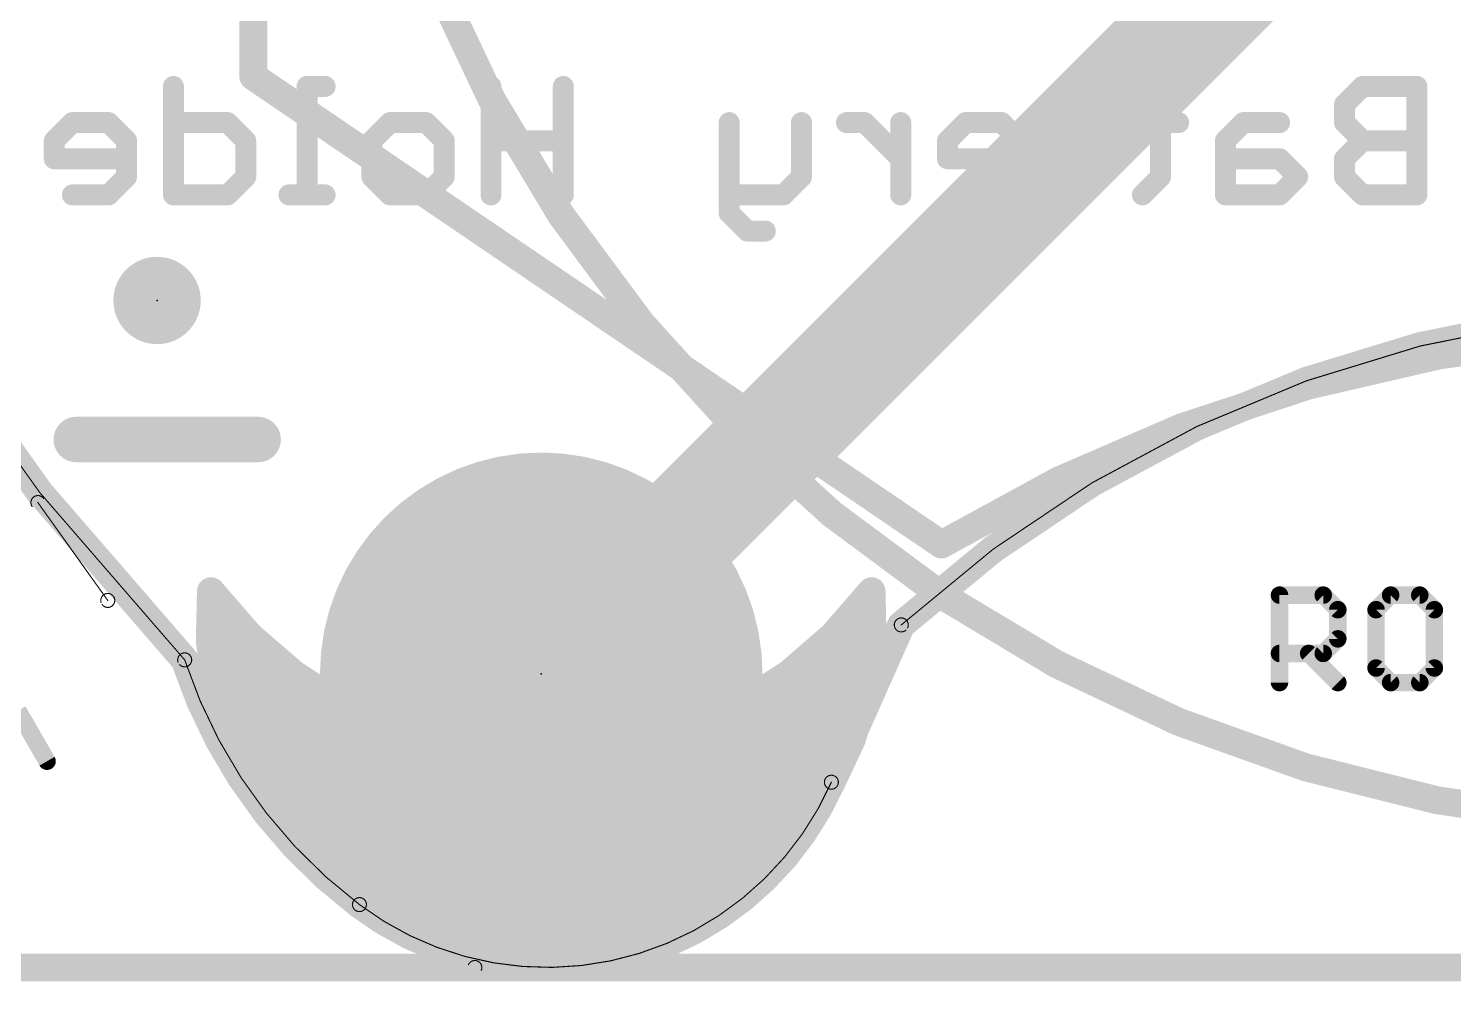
# Model space of a CAD drawing. Extents: x -29 to 78, y -21 to 39.
# Drawn here: x 3.82 to 14.17, y 0.18 to 7.1 of the extents above; entities that cross this region are included whole.
import ezdxf

# ---------------------------------------------------------------- set-up
doc = ezdxf.new("R2010")
doc.units = 0
for name, color, linetype in [('1', 12, 'CONTINUOUS'), ('16', 132, 'CONTINUOUS'), ('17', 110, 'CONTINUOUS'), ('20', 31, 'CONTINUOUS'), ('21', 41, 'CONTINUOUS'), ('22', 40, 'CONTINUOUS'), ('23', 53, 'CONTINUOUS'), ('49', 6, 'CONTINUOUS'), ('51', 53, 'CONTINUOUS')]:
    doc.layers.add(name, color=color, linetype=linetype)

# ---------------------------------------------------------------- blocks, each defined once
blk = doc.blocks.new('ROUNDP')
at = {"const_width": 0.5}
blk.add_lwpolyline([(0, -0.25, 1), (0, 0.25, 1), (0, -0.25)], format="xyb", dxfattribs=at)
blk = doc.blocks.new('PIE')
at = {"const_width": 0.5}
blk.add_lwpolyline([(0, -0.25, 1), (0, 0.25, 1), (0, -0.25)], format="xyb", dxfattribs=at)

msp = doc.modelspace()

# ---------------------------------------------------------------- linework, layer by layer
at = {"layer": '1'}
for points, const_width in [([(16.002, 10.8712), (7.5438, 2.413)], 0.8128), ([(5.1438, 3.013), (5.1358, 2.6501)], 0.2032), ([(5.4241, 2.6901), (5.1438, 3.013)], 0.2032), ([(9.9438, 3.013), (9.6635, 2.6901)], 0.2032), ([(9.9518, 2.6501), (9.9438, 3.013)], 0.2032), ([(5.1401, 2.8448), (5.2898, 2.8448)], 0.2032), ([(9.7978, 2.8448), (9.9475, 2.8448)], 0.2032), ([(5.1358, 2.6501), (5.1834, 2.2903)], 0.2032), ([(5.137, 2.6416), (5.4801, 2.6416)], 0.2032), ([(5.7475, 2.4103), (5.4241, 2.6901)], 0.2032), ([(9.6635, 2.6901), (9.3401, 2.4103)], 0.2032), ([(9.6075, 2.6416), (9.9506, 2.6416)], 0.2032), ([(9.9042, 2.2903), (9.9518, 2.6501)], 0.2032), ([(5.1638, 2.4384), (5.7149, 2.4384)], 0.2032), ([(6.1073, 2.1793), (5.7475, 2.4103)], 0.2032), ([(9.3401, 2.4103), (8.9803, 2.1793)], 0.2032), ([(9.3727, 2.4384), (9.9238, 2.4384)], 0.2032), ([(5.1834, 2.2903), (5.2855, 1.942)], 0.2032), ([(9.8021, 1.942), (9.9042, 2.2903)], 0.2032), ([(5.1996, 2.2352), (6.0202, 2.2352)], 0.2032), ([(6.4964, 2.0018), (6.1073, 2.1793)], 0.2032), ([(8.9803, 2.1793), (8.5912, 2.0018)], 0.2032), ([(9.0674, 2.2352), (9.888, 2.2352)], 0.2032), ([(5.2591, 2.032), (6.4302, 2.032)], 0.2032), ([(6.9067, 1.8814), (6.4964, 2.0018)], 0.2032), ([(8.5912, 2.0018), (8.1809, 1.8814)], 0.2032), ([(8.6574, 2.032), (9.8285, 2.032)], 0.2032), ([(5.2855, 1.942), (5.4395, 1.6134)], 0.2032), ([(7.33, 1.8206), (6.9067, 1.8814)], 0.2032), ([(8.1809, 1.8814), (7.7576, 1.8206)], 0.2032), ([(9.6481, 1.6134), (9.8021, 1.942)], 0.2032), ([(5.3385, 1.8288), (7.2731, 1.8288)], 0.2032), ([(7.7576, 1.8206), (7.33, 1.8206)], 0.2032), ([(7.8145, 1.8288), (9.7491, 1.8288)], 0.2032), ([(5.4338, 1.6256), (9.6538, 1.6256)], 0.2032), ([(5.4395, 1.6134), (5.6421, 1.3122)], 0.2032), ([(9.4455, 1.3122), (9.6481, 1.6134)], 0.2032), ([(5.568, 1.4224), (9.5196, 1.4224)], 0.2032), ([(5.6421, 1.3122), (5.8882, 1.0455)], 0.2032), ([(9.1994, 1.0455), (9.4455, 1.3122)], 0.2032), ([(5.7279, 1.2192), (9.3597, 1.2192)], 0.2032), ([(5.8882, 1.0455), (6.1723, 0.8196)], 0.2032), ([(8.9153, 0.8196), (9.1994, 1.0455)], 0.2032), ([(5.9253, 1.016), (9.1623, 1.016)], 0.2032), ([(6.1723, 0.8196), (6.4876, 0.6397)], 0.2032), ([(6.1842, 0.8128), (8.9034, 0.8128)], 0.2032), ([(8.6, 0.6397), (8.9153, 0.8196)], 0.2032), ([(6.4876, 0.6397), (6.8266, 0.5102)], 0.2032), ([(8.261, 0.5102), (8.6, 0.6397)], 0.2032), ([(6.5665, 0.6096), (8.5211, 0.6096)], 0.2032), ([(6.8266, 0.5102), (7.1815, 0.434)], 0.2032), ([(7.1815, 0.434), (7.5438, 0.413)], 0.2032), ([(7.5438, 0.413), (7.9061, 0.434)], 0.2032), ([(7.9061, 0.434), (8.261, 0.5102)], 0.2032)]:
    msp.add_lwpolyline(points, dxfattribs=dict(at, const_width=const_width))
for points, const_width in [([(5.1946, 3.0119, 1), (5.093, 3.0141)], 0.1016), ([(5.1822, 3.0463, 1), (5.1054, 2.9797)], 0.1016), ([(9.9946, 3.0141, 1), (9.893, 3.0119)], 0.1016), ([(9.9822, 2.9797, 1), (9.9054, 3.0463)], 0.1016), ([(5.1401, 2.8956, 1), (5.1401, 2.794)], 0.1016), ([(5.2898, 2.794, 1), (5.2898, 2.8956)], 0.1016), ([(9.7978, 2.8956, 1), (9.7978, 2.794)], 0.1016), ([(9.9475, 2.794, 1), (9.9475, 2.8956)], 0.1016), ([(5.085, 2.6513, 1), (5.1866, 2.649)], 0.1016), ([(5.1862, 2.6568, 1), (5.0855, 2.6435)], 0.1016), ([(5.137, 2.6924, 1), (5.137, 2.5908)], 0.1016), ([(5.4573, 2.7285, 1), (5.3909, 2.6516)], 0.1016), ([(5.3857, 2.6568, 1), (5.4625, 2.7234)], 0.1016), ([(5.4801, 2.5908, 1), (5.4801, 2.6924)], 0.1016), ([(7.4001, 2.5567, 1), (7.6875, 2.2693)], 0.4064), ([(9.6075, 2.6924, 1), (9.6075, 2.5908)], 0.1016), ([(9.6251, 2.7234, 1), (9.7019, 2.6568)], 0.1016), ([(9.6967, 2.6516, 1), (9.6303, 2.7285)], 0.1016), ([(9.901, 2.649, 1), (10.0026, 2.6513)], 0.1016), ([(10.0021, 2.6435, 1), (9.9014, 2.6568)], 0.1016), ([(9.9506, 2.5908, 1), (9.9506, 2.6924)], 0.1016), ([(5.1638, 2.4892, 1), (5.1638, 2.3876)], 0.1016), ([(5.7749, 2.453, 1), (5.72, 2.3675)], 0.1016), ([(5.7142, 2.3718, 1), (5.7807, 2.4487)], 0.1016), ([(5.7149, 2.3876, 1), (5.7149, 2.4892)], 0.1016), ([(9.3069, 2.4487, 1), (9.3734, 2.3718)], 0.1016), ([(9.3676, 2.3675, 1), (9.3127, 2.453)], 0.1016), ([(9.3727, 2.4892, 1), (9.3727, 2.3876)], 0.1016), ([(9.9238, 2.3876, 1), (9.9238, 2.4892)], 0.1016), ([(5.2322, 2.3046, 1), (5.1347, 2.276)], 0.1016), ([(9.9529, 2.276, 1), (9.8554, 2.3046)], 0.1016), ([(5.1331, 2.2837, 1), (5.2338, 2.297)], 0.1016), ([(5.1996, 2.286, 1), (5.1996, 2.1844)], 0.1016), ([(6.0202, 2.1844, 1), (6.0202, 2.286)], 0.1016), ([(6.1284, 2.2255, 1), (6.0863, 2.133)], 0.1016), ([(9.0013, 2.133, 1), (8.9592, 2.2255)], 0.1016), ([(9.0674, 2.286, 1), (9.0674, 2.1844)], 0.1016), ([(9.8538, 2.297, 1), (9.9545, 2.2837)], 0.1016), ([(9.888, 2.1844, 1), (9.888, 2.286)], 0.1016), ([(6.0799, 2.1365, 1), (6.1348, 2.222)], 0.1016), ([(8.9528, 2.222, 1), (9.0077, 2.1365)], 0.1016), ([(5.2591, 2.0828, 1), (5.2591, 1.9812)], 0.1016), ([(6.4302, 1.9812, 1), (6.4302, 2.0828)], 0.1016), ([(6.5107, 2.0505, 1), (6.4821, 1.953)], 0.1016), ([(6.4753, 1.9556, 1), (6.5175, 2.048)], 0.1016), ([(8.5701, 2.048, 1), (8.6123, 1.9556)], 0.1016), ([(8.6055, 1.953, 1), (8.5769, 2.0505)], 0.1016), ([(8.6574, 2.0828, 1), (8.6574, 1.9812)], 0.1016), ([(9.8285, 1.9812, 1), (9.8285, 2.0828)], 0.1016), ([(5.3315, 1.9636, 1), (5.2395, 1.9205)], 0.1016), ([(5.2367, 1.9277, 1), (5.3342, 1.9563)], 0.1016), ([(6.9139, 1.9317, 1), (6.8995, 1.8311)], 0.1016), ([(6.8924, 1.8327, 1), (6.921, 1.9302)], 0.1016), ([(8.1666, 1.9302, 1), (8.1952, 1.8327)], 0.1016), ([(8.1881, 1.8311, 1), (8.1737, 1.9317)], 0.1016), ([(9.7534, 1.9563, 1), (9.8509, 1.9277)], 0.1016), ([(9.8481, 1.9205, 1), (9.7561, 1.9636)], 0.1016), ([(5.3385, 1.8796, 1), (5.3385, 1.778)], 0.1016), ([(7.2731, 1.778, 1), (7.2731, 1.8796)], 0.1016), ([(7.33, 1.8714, 1), (7.33, 1.7698)], 0.1016), ([(7.3228, 1.7703, 1), (7.3372, 1.8709)], 0.1016), ([(7.7504, 1.8709, 1), (7.7648, 1.7703)], 0.1016), ([(7.7576, 1.7698, 1), (7.7576, 1.8714)], 0.1016), ([(7.8145, 1.8796, 1), (7.8145, 1.778)], 0.1016), ([(9.7491, 1.778, 1), (9.7491, 1.8796)], 0.1016), ([(5.4338, 1.6764, 1), (5.4338, 1.5748)], 0.1016), ([(5.4817, 1.6417, 1), (5.3974, 1.5851)], 0.1016), ([(5.3935, 1.5918, 1), (5.4855, 1.635)], 0.1016), ([(9.6021, 1.635, 1), (9.6941, 1.5918)], 0.1016), ([(9.6902, 1.5851, 1), (9.6059, 1.6417)], 0.1016), ([(9.6538, 1.5748, 1), (9.6538, 1.6764)], 0.1016), ([(5.568, 1.4732, 1), (5.568, 1.3716)], 0.1016), ([(9.5196, 1.3716, 1), (9.5196, 1.4732)], 0.1016), ([(5.6794, 1.3467, 1), (5.6047, 1.2777)], 0.1016), ([(5.5999, 1.2839, 1), (5.6842, 1.3406)], 0.1016), ([(9.4034, 1.3406, 1), (9.4877, 1.2839)], 0.1016), ([(9.4829, 1.2777, 1), (9.4082, 1.3467)], 0.1016), ([(5.7279, 1.27, 1), (5.7279, 1.1684)], 0.1016), ([(9.3597, 1.1684, 1), (9.3597, 1.27)], 0.1016), ([(5.9199, 1.0853, 1), (5.8566, 1.0058)], 0.1016), ([(9.231, 1.0058, 1), (9.1677, 1.0853)], 0.1016), ([(5.8509, 1.0111, 1), (5.9256, 1.08)], 0.1016), ([(5.9253, 1.0668, 1), (5.9253, 0.9652)], 0.1016), ([(9.162, 1.08, 1), (9.2367, 1.0111)], 0.1016), ([(9.1623, 0.9652, 1), (9.1623, 1.0668)], 0.1016), ([(6.1975, 0.8637, 1), (6.1471, 0.7755)], 0.1016), ([(6.1842, 0.8636, 1), (6.1842, 0.762)], 0.1016), ([(6.1407, 0.7798, 1), (6.2039, 0.8593)], 0.1016), ([(8.8837, 0.8593, 1), (8.9469, 0.7798)], 0.1016), ([(8.9405, 0.7755, 1), (8.8901, 0.8637)], 0.1016), ([(8.9034, 0.762, 1), (8.9034, 0.8636)], 0.1016), ([(6.5057, 0.6872, 1), (6.4694, 0.5923)], 0.1016), ([(6.4624, 0.5956, 1), (6.5127, 0.6839)], 0.1016), ([(8.5749, 0.6839, 1), (8.6252, 0.5956)], 0.1016), ([(8.6182, 0.5923, 1), (8.5819, 0.6872)], 0.1016), ([(6.5665, 0.6604, 1), (6.5665, 0.5588)], 0.1016), ([(8.5211, 0.5588, 1), (8.5211, 0.6604)], 0.1016), ([(6.8373, 0.5599, 1), (6.8159, 0.4605)], 0.1016), ([(6.8085, 0.4628, 1), (6.8447, 0.5577)], 0.1016), ([(7.1844, 0.4847, 1), (7.1785, 0.3833)], 0.1016), ([(7.1708, 0.3844, 1), (7.1921, 0.4837)], 0.1016), ([(7.8955, 0.4837, 1), (7.9168, 0.3844)], 0.1016), ([(7.9091, 0.3833, 1), (7.9032, 0.4847)], 0.1016), ([(8.2429, 0.5577, 1), (8.2791, 0.4628)], 0.1016), ([(8.2717, 0.4605, 1), (8.2503, 0.5599)], 0.1016), ([(7.5409, 0.4637, 1), (7.5467, 0.3623)], 0.1016), ([(7.5409, 0.3623, 1), (7.5467, 0.4637)], 0.1016)]:
    msp.add_lwpolyline(points, format="xyb", dxfattribs=dict(at, const_width=const_width))
at = {"layer": '16', "const_width": 0.2032}
for points in [[(5.1358, 2.6501), (5.1438, 3.013)], [(5.1438, 3.013), (5.4241, 2.6901)], [(9.6635, 2.6901), (9.9438, 3.013)], [(9.9438, 3.013), (9.9518, 2.6501)], [(5.1401, 2.8448), (5.2898, 2.8448)], [(9.7978, 2.8448), (9.9475, 2.8448)], [(5.1834, 2.2903), (5.1358, 2.6501)], [(5.137, 2.6416), (5.4801, 2.6416)], [(5.4241, 2.6901), (5.7475, 2.4103)], [(9.3401, 2.4103), (9.6635, 2.6901)], [(9.6075, 2.6416), (9.9506, 2.6416)], [(9.9518, 2.6501), (9.9042, 2.2903)], [(5.1638, 2.4384), (5.7149, 2.4384)], [(5.7475, 2.4103), (6.1073, 2.1793)], [(8.9803, 2.1793), (9.3401, 2.4103)], [(9.3727, 2.4384), (9.9238, 2.4384)], [(5.2855, 1.942), (5.1834, 2.2903)], [(9.9042, 2.2903), (9.8021, 1.942)], [(5.1996, 2.2352), (6.0202, 2.2352)], [(6.1073, 2.1793), (6.4964, 2.0018)], [(8.5912, 2.0018), (8.9803, 2.1793)], [(9.0674, 2.2352), (9.888, 2.2352)], [(5.2591, 2.032), (6.4302, 2.032)], [(6.4964, 2.0018), (6.9067, 1.8814)], [(8.1809, 1.8814), (8.5912, 2.0018)], [(8.6574, 2.032), (9.8285, 2.032)], [(5.4395, 1.6134), (5.2855, 1.942)], [(6.9067, 1.8814), (7.33, 1.8206)], [(7.7576, 1.8206), (8.1809, 1.8814)], [(9.8021, 1.942), (9.6481, 1.6134)], [(5.3385, 1.8288), (7.2731, 1.8288)], [(7.33, 1.8206), (7.7576, 1.8206)], [(7.8145, 1.8288), (9.7491, 1.8288)], [(5.4338, 1.6256), (9.6538, 1.6256)], [(5.6421, 1.3122), (5.4395, 1.6134)], [(9.6481, 1.6134), (9.4455, 1.3122)], [(5.568, 1.4224), (9.5196, 1.4224)], [(5.8882, 1.0455), (5.6421, 1.3122)], [(9.4455, 1.3122), (9.1994, 1.0455)], [(5.7279, 1.2192), (9.3597, 1.2192)], [(6.1723, 0.8196), (5.8882, 1.0455)], [(9.1994, 1.0455), (8.9153, 0.8196)], [(5.9253, 1.016), (9.1623, 1.016)], [(6.4876, 0.6397), (6.1723, 0.8196)], [(6.1842, 0.8128), (8.9034, 0.8128)], [(8.9153, 0.8196), (8.6, 0.6397)], [(6.8266, 0.5102), (6.4876, 0.6397)], [(8.6, 0.6397), (8.261, 0.5102)], [(6.5665, 0.6096), (8.5212, 0.6096)], [(7.1815, 0.434), (6.8266, 0.5102)], [(7.5438, 0.413), (7.1815, 0.434)], [(7.9061, 0.434), (7.5438, 0.413)], [(8.261, 0.5102), (7.9061, 0.434)]]:
    msp.add_lwpolyline(points, dxfattribs=at)
at = {"layer": '16', "const_width": 0.1016}
for points in [[(5.1946, 3.0119, 1), (5.093, 3.0141)], [(5.1822, 3.0463, 1), (5.1054, 2.9797)], [(9.9946, 3.0141, 1), (9.893, 3.0119)], [(9.9822, 2.9797, 1), (9.9054, 3.0463)], [(5.1401, 2.8956, 1), (5.1401, 2.794)], [(5.2898, 2.794, 1), (5.2898, 2.8956)], [(9.7978, 2.8956, 1), (9.7978, 2.794)], [(9.9475, 2.794, 1), (9.9475, 2.8956)], [(5.085, 2.6513, 1), (5.1866, 2.649)], [(5.1862, 2.6568, 1), (5.0855, 2.6435)], [(5.137, 2.6924, 1), (5.137, 2.5908)], [(5.4573, 2.7285, 1), (5.3909, 2.6516)], [(5.3857, 2.6568, 1), (5.4625, 2.7234)], [(5.4801, 2.5908, 1), (5.4801, 2.6924)], [(9.6075, 2.6924, 1), (9.6075, 2.5908)], [(9.6251, 2.7234, 1), (9.7019, 2.6568)], [(9.6967, 2.6516, 1), (9.6303, 2.7285)], [(9.901, 2.649, 1), (10.0026, 2.6513)], [(10.0021, 2.6435, 1), (9.9014, 2.6568)], [(9.9506, 2.5908, 1), (9.9506, 2.6924)], [(5.1638, 2.4892, 1), (5.1638, 2.3876)], [(5.7749, 2.453, 1), (5.72, 2.3675)], [(5.7142, 2.3718, 1), (5.7807, 2.4487)], [(5.7149, 2.3876, 1), (5.7149, 2.4892)], [(9.3069, 2.4487, 1), (9.3734, 2.3718)], [(9.3676, 2.3675, 1), (9.3127, 2.453)], [(9.3727, 2.4892, 1), (9.3727, 2.3876)], [(9.9238, 2.3876, 1), (9.9238, 2.4892)], [(5.2322, 2.3046, 1), (5.1347, 2.276)], [(9.9529, 2.276, 1), (9.8554, 2.3046)], [(5.1331, 2.2837, 1), (5.2338, 2.297)], [(5.1996, 2.286, 1), (5.1996, 2.1844)], [(6.0202, 2.1844, 1), (6.0202, 2.286)], [(6.1284, 2.2255, 1), (6.0863, 2.133)], [(9.0013, 2.133, 1), (8.9592, 2.2255)], [(9.0674, 2.286, 1), (9.0674, 2.1844)], [(9.8538, 2.297, 1), (9.9545, 2.2837)], [(9.888, 2.1844, 1), (9.888, 2.286)], [(6.0799, 2.1365, 1), (6.1348, 2.222)], [(8.9528, 2.222, 1), (9.0077, 2.1365)], [(5.2591, 2.0828, 1), (5.2591, 1.9812)], [(6.4302, 1.9812, 1), (6.4302, 2.0828)], [(6.5107, 2.0505, 1), (6.4821, 1.953)], [(6.4753, 1.9556, 1), (6.5175, 2.048)], [(8.5701, 2.048, 1), (8.6123, 1.9556)], [(8.6055, 1.953, 1), (8.5769, 2.0505)], [(8.6574, 2.0828, 1), (8.6574, 1.9812)], [(9.8285, 1.9812, 1), (9.8285, 2.0828)], [(5.3315, 1.9636, 1), (5.2395, 1.9205)], [(5.2367, 1.9277, 1), (5.3342, 1.9563)], [(6.9139, 1.9317, 1), (6.8995, 1.8311)], [(6.8924, 1.8327, 1), (6.921, 1.9302)], [(8.1666, 1.9302, 1), (8.1952, 1.8327)], [(8.1881, 1.8311, 1), (8.1737, 1.9317)], [(9.7534, 1.9563, 1), (9.8509, 1.9277)], [(9.8481, 1.9205, 1), (9.7561, 1.9636)], [(5.3385, 1.8796, 1), (5.3385, 1.778)], [(7.2731, 1.778, 1), (7.2731, 1.8796)], [(7.33, 1.8714, 1), (7.33, 1.7698)], [(7.3228, 1.7703, 1), (7.3372, 1.8709)], [(7.7504, 1.8709, 1), (7.7648, 1.7703)], [(7.7576, 1.7698, 1), (7.7576, 1.8714)], [(7.8145, 1.8796, 1), (7.8145, 1.778)], [(9.7491, 1.778, 1), (9.7491, 1.8796)], [(5.4338, 1.6764, 1), (5.4338, 1.5748)], [(5.4817, 1.6417, 1), (5.3974, 1.5851)], [(5.3935, 1.5918, 1), (5.4855, 1.635)], [(9.6021, 1.635, 1), (9.6941, 1.5918)], [(9.6902, 1.5851, 1), (9.6059, 1.6417)], [(9.6538, 1.5748, 1), (9.6538, 1.6764)], [(5.568, 1.4732, 1), (5.568, 1.3716)], [(9.5196, 1.3716, 1), (9.5196, 1.4732)], [(5.6794, 1.3467, 1), (5.6047, 1.2777)], [(5.5999, 1.2839, 1), (5.6842, 1.3406)], [(9.4034, 1.3406, 1), (9.4877, 1.2839)], [(9.4829, 1.2777, 1), (9.4082, 1.3467)], [(5.7279, 1.27, 1), (5.7279, 1.1684)], [(9.3597, 1.1684, 1), (9.3597, 1.27)], [(5.9199, 1.0853, 1), (5.8566, 1.0058)], [(9.231, 1.0058, 1), (9.1677, 1.0853)], [(5.8509, 1.0111, 1), (5.9256, 1.08)], [(5.9253, 1.0668, 1), (5.9253, 0.9652)], [(9.162, 1.08, 1), (9.2367, 1.0111)], [(9.1623, 0.9652, 1), (9.1623, 1.0668)], [(6.1975, 0.8637, 1), (6.1471, 0.7755)], [(6.1842, 0.8636, 1), (6.1842, 0.762)], [(6.1407, 0.7798, 1), (6.2039, 0.8593)], [(8.8837, 0.8593, 1), (8.9469, 0.7798)], [(8.9405, 0.7755, 1), (8.8901, 0.8637)], [(8.9034, 0.762, 1), (8.9034, 0.8636)], [(6.5057, 0.6872, 1), (6.4694, 0.5923)], [(6.4624, 0.5956, 1), (6.5127, 0.6839)], [(8.5749, 0.6839, 1), (8.6252, 0.5956)], [(8.6182, 0.5923, 1), (8.5819, 0.6872)], [(6.5665, 0.6604, 1), (6.5665, 0.5588)], [(8.5212, 0.5588, 1), (8.5212, 0.6604)], [(6.8373, 0.5599, 1), (6.8159, 0.4605)], [(6.8085, 0.4628, 1), (6.8447, 0.5577)], [(7.1844, 0.4847, 1), (7.1785, 0.3833)], [(7.1708, 0.3844, 1), (7.1921, 0.4837)], [(7.8955, 0.4837, 1), (7.9168, 0.3844)], [(7.9091, 0.3833, 1), (7.9032, 0.4847)], [(8.2429, 0.5577, 1), (8.2791, 0.4628)], [(8.2717, 0.4605, 1), (8.2503, 0.5599)], [(7.5409, 0.4637, 1), (7.5467, 0.3623)], [(7.5409, 0.3623, 1), (7.5467, 0.4637)]]:
    msp.add_lwpolyline(points, format="xyb", dxfattribs=at)
at = {"layer": '20'}
for points, const_width in [([(2.921, 23.3426, 0.3447), (4.953, 2.5146)], 0.2032), ([(2.921, 23.3426, 0.3447), (4.953, 2.5146)], 0.008), ([(22.606, 2.1844, 0.4142), (10.16, 2.7686)], 0.2032), ([(22.606, 2.1844, 0.4142), (10.16, 2.7686)], 0.008), ([(3.9275, 3.6871, 1), (3.8449, 3.6281)], 0.008), ([(3.9275, 3.6871, 1), (3.8449, 3.6281)], 0.008), ([(3.8433, 3.6269, 1), (3.8465, 3.6293)], 0.004), ([(3.8433, 3.6269, 1), (3.8465, 3.6293)], 0.004), ([(3.8878, 3.6588, 1), (3.8846, 3.6564)], 0.004), ([(3.9259, 3.6859, 1), (3.9291, 3.6883)], 0.004), ([(3.9259, 3.6859, 1), (3.9291, 3.6883)], 0.004), ([(12.9081, 3.0168, 1), (12.9081, 2.9533)], 0.0635), ([(12.9399, 2.985, 1), (12.8764, 2.985)], 0.0635), ([(13.2483, 3.0075, 1), (13.2034, 2.9626)], 0.0635), ([(13.2259, 2.9533, 1), (13.2259, 3.0168)], 0.0635), ([(13.7157, 3.0168, 1), (13.7157, 2.9533)], 0.0635), ([(13.7381, 2.9626, 1), (13.6932, 3.0075)], 0.0635), ([(13.95, 3.0075, 1), (13.9051, 2.9626)], 0.0635), ([(13.9275, 2.9533, 1), (13.9275, 3.0168)], 0.0635), ([(4.4429, 2.9608, 1), (4.3455, 2.932)], 0.008), ([(4.4429, 2.9608, 1), (4.3455, 2.932)], 0.008), ([(4.3436, 2.9314, 1), (4.3474, 2.9326)], 0.004), ([(4.3436, 2.9314, 1), (4.3474, 2.9326)], 0.004), ([(4.3529, 2.9169, 1), (4.4355, 2.9759)], 0.008), ([(4.3529, 2.9169, 1), (4.4355, 2.9759)], 0.008), ([(4.3545, 2.9181, 1), (4.3513, 2.9157)], 0.004), ([(4.3545, 2.9181, 1), (4.3513, 2.9157)], 0.004), ([(4.3926, 2.9452, 1), (4.3958, 2.9476)], 0.004), ([(4.4371, 2.9771, 1), (4.4339, 2.9747)], 0.004), ([(4.4371, 2.9771, 1), (4.4339, 2.9747)], 0.004), ([(4.441, 2.9602, 1), (4.4448, 2.9614)], 0.004), ([(4.441, 2.9602, 1), (4.4448, 2.9614)], 0.004), ([(13.3636, 2.8791, 1), (13.3001, 2.8791)], 0.0635), ([(13.3094, 2.8567, 1), (13.3543, 2.9016)], 0.0635), ([(13.6415, 2.8791, 1), (13.578, 2.8791)], 0.0635), ([(13.5873, 2.9016, 1), (13.6322, 2.8567)], 0.0635), ([(14.0652, 2.8791, 1), (14.0017, 2.8791)], 0.0635), ([(14.011, 2.8567, 1), (14.0559, 2.9016)], 0.0635), ([(10.1258, 2.8062, 1), (10.1942, 2.731)], 0.1016), ([(10.2064, 2.748, 1), (10.1136, 2.7892)], 0.1016), ([(10.1267, 2.807, 1), (10.1933, 2.7302)], 0.008), ([(10.1267, 2.807, 1), (10.1933, 2.7302)], 0.008), ([(10.2064, 2.748, 1), (10.1136, 2.7892)], 0.008), ([(10.2064, 2.748, 1), (10.1136, 2.7892)], 0.008), ([(10.128, 2.8055, 1), (10.1254, 2.8085)], 0.004), ([(10.128, 2.8055, 1), (10.1254, 2.8085)], 0.004), ([(10.1118, 2.79, 1), (10.1154, 2.7884)], 0.004), ([(10.1118, 2.79, 1), (10.1154, 2.7884)], 0.004), ([(10.1587, 2.7701, 1), (10.1613, 2.7671)], 0.004), ([(10.1946, 2.7287, 1), (10.192, 2.7317)], 0.004), ([(10.1946, 2.7287, 1), (10.192, 2.7317)], 0.004), ([(10.2046, 2.7488, 1), (10.2082, 2.7472)], 0.004), ([(10.2046, 2.7488, 1), (10.2082, 2.7472)], 0.004), ([(13.3001, 2.6673, 1), (13.3636, 2.6673)], 0.0635), ([(13.3543, 2.6448, 1), (13.3094, 2.6897)], 0.0635), ([(4.953, 2.5146, 0.153), (6.223, 0.7366)], 0.2032), ([(5.0013, 2.5304, 1), (4.9047, 2.4988)], 0.1016), ([(4.9162, 2.4796, 1), (4.9898, 2.5496)], 0.1016), ([(12.9081, 2.5931, 1), (12.9081, 2.5296)], 0.0635), ([(13.1424, 2.5838, 1), (13.0975, 2.5389)], 0.0635), ([(13.2034, 2.5838, 1), (13.2483, 2.5389)], 0.0635), ([(13.2259, 2.5296, 1), (13.2259, 2.5931)], 0.0635), ([(5.0013, 2.5304, 1), (4.9047, 2.4988)], 0.008), ([(5.0013, 2.5304, 1), (4.9047, 2.4988)], 0.008), ([(4.9028, 2.4982, 1), (4.9066, 2.4994)], 0.004), ([(4.9028, 2.4982, 1), (4.9066, 2.4994)], 0.004), ([(4.9162, 2.4796, 1), (4.9898, 2.5496)], 0.008), ([(4.9162, 2.4796, 1), (4.9898, 2.5496)], 0.008), ([(4.953, 2.5146, 0.153), (6.223, 0.7366)], 0.008), ([(4.9549, 2.5152, 1), (4.9511, 2.514)], 0.004), ([(4.9516, 2.5132, 1), (4.9544, 2.516)], 0.004), ([(4.9912, 2.551, 1), (4.9884, 2.5482)], 0.004), ([(4.9912, 2.551, 1), (4.9884, 2.5482)], 0.004), ([(4.9994, 2.5298, 1), (5.0032, 2.531)], 0.004), ([(4.9994, 2.5298, 1), (5.0032, 2.531)], 0.004), ([(13.578, 2.4554, 1), (13.6415, 2.4554)], 0.0635), ([(13.6322, 2.4779, 1), (13.5873, 2.433)], 0.0635), ([(14.0017, 2.4554, 1), (14.0652, 2.4554)], 0.0635), ([(14.0559, 2.433, 1), (14.011, 2.4779)], 0.0635), ([(4.9176, 2.481, 1), (4.9148, 2.4782)], 0.004), ([(4.9176, 2.481, 1), (4.9148, 2.4782)], 0.004), ([(13.3094, 2.327, 1), (13.3543, 2.372)], 0.0635), ([(13.7157, 2.3813, 1), (13.7157, 2.3177)], 0.0635), ([(13.6932, 2.327, 1), (13.7381, 2.372)], 0.0635), ([(13.9051, 2.372, 1), (13.95, 2.327)], 0.0635), ([(13.9275, 2.3177, 1), (13.9275, 2.3813)], 0.0635), ([(12.8764, 2.3495, 1), (12.9399, 2.3495)], 0.0635), ([(3.9257, 1.7625, 1), (3.9807, 1.7943)], 0.0635), ([(6.223, 0.7366, 0.4834), (9.652, 1.6256)], 0.2032), ([(9.6056, 1.6462, 1), (9.6984, 1.605)], 0.1016), ([(9.6985, 1.605, 1), (9.6055, 1.6462)], 0.1016), ([(9.6985, 1.605, 1), (9.6055, 1.6462)], 0.008), ([(9.6985, 1.605, 1), (9.6055, 1.6462)], 0.008), ([(6.223, 0.7366, 0.4834), (9.652, 1.6256)], 0.008), ([(9.6056, 1.6462, 1), (9.6984, 1.605)], 0.008), ([(9.6056, 1.6462, 1), (9.6984, 1.605)], 0.008), ([(9.6037, 1.647, 1), (9.6073, 1.6454)], 0.004), ([(9.6037, 1.647, 1), (9.6073, 1.6454)], 0.004), ([(9.6074, 1.6454, 1), (9.6038, 1.647)], 0.004), ([(9.6074, 1.6454, 1), (9.6038, 1.647)], 0.004), ([(9.6538, 1.6248, 1), (9.6502, 1.6264)], 0.004), ([(9.6967, 1.6058, 1), (9.7003, 1.6042)], 0.004), ([(9.6967, 1.6058, 1), (9.7003, 1.6042)], 0.004), ([(9.7002, 1.6042, 1), (9.6966, 1.6058)], 0.004), ([(9.7002, 1.6042, 1), (9.6966, 1.6058)], 0.004), ([(6.2536, 0.7771, 1), (6.1924, 0.6961)], 0.1016), ([(6.1924, 0.6961, 1), (6.2536, 0.7771)], 0.1016), ([(6.2536, 0.7771, 1), (6.1924, 0.6961)], 0.008), ([(6.2536, 0.7771, 1), (6.1924, 0.6961)], 0.008), ([(6.1924, 0.6961, 1), (6.2536, 0.7771)], 0.008), ([(6.1924, 0.6961, 1), (6.2536, 0.7771)], 0.008), ([(6.2242, 0.7382, 1), (6.2218, 0.735)], 0.004), ([(6.2218, 0.735, 1), (6.2242, 0.7382)], 0.004), ([(6.2548, 0.7787, 1), (6.2524, 0.7755)], 0.004), ([(6.2548, 0.7787, 1), (6.2524, 0.7755)], 0.004), ([(6.2524, 0.7755, 1), (6.2548, 0.7787)], 0.004), ([(6.2524, 0.7755, 1), (6.2548, 0.7787)], 0.004), ([(6.1936, 0.6977, 1), (6.1912, 0.6945)], 0.004), ([(6.1936, 0.6977, 1), (6.1912, 0.6945)], 0.004), ([(6.1912, 0.6945, 1), (6.1936, 0.6977)], 0.004), ([(6.1912, 0.6945, 1), (6.1936, 0.6977)], 0.004), ([(7.1077, 0.2589, 1), (7.0147, 0.2999)], 0.008), ([(7.1077, 0.2589, 1), (7.0147, 0.2999)], 0.008), ([(7.0129, 0.3007, 1), (7.0165, 0.2991)], 0.004), ([(7.0129, 0.3007, 1), (7.0165, 0.2991)], 0.004), ([(7.1059, 0.2597, 1), (7.1095, 0.2581)], 0.004), ([(7.1059, 0.2597, 1), (7.1095, 0.2581)], 0.004)]:
    msp.add_lwpolyline(points, format="xyb", dxfattribs=dict(at, const_width=const_width))
for points, const_width in [([(3.8862, 3.6576), (4.3942, 2.9464)], 0.008), ([(12.9081, 2.3495), (12.9081, 2.985)], 0.127), ([(12.9081, 2.985), (13.2259, 2.985)], 0.127), ([(13.2259, 2.985), (13.3318, 2.8791)], 0.127), ([(13.7157, 2.985), (13.6098, 2.8791)], 0.127), ([(13.9275, 2.985), (13.7157, 2.985)], 0.127), ([(14.0335, 2.8791), (13.9275, 2.985)], 0.127), ([(13.3318, 2.8791), (13.3318, 2.6673)], 0.127), ([(13.6098, 2.8791), (13.6098, 2.4554)], 0.127), ([(14.0335, 2.4554), (14.0335, 2.8791)], 0.127), ([(9.652, 1.6256), (10.16, 2.7686)], 0.2032), ([(13.3318, 2.6673), (13.2259, 2.5613)], 0.127), ([(13.2259, 2.5613), (12.9081, 2.5613)], 0.127), ([(13.12, 2.5613), (13.3318, 2.3495)], 0.127), ([(13.6098, 2.4554), (13.7157, 2.3495)], 0.127), ([(13.9275, 2.3495), (14.0335, 2.4554)], 0.127), ([(13.7157, 2.3495), (13.9275, 2.3495)], 0.127), ([(3.9532, 1.7784), (3.7413, 2.1453)], 0.127)]:
    msp.add_lwpolyline(points, dxfattribs=dict(at, const_width=const_width))
at = {"layer": '21'}
for points, const_width in [([(5.452, 6.753), (5.452, 8.103)], 0.2032), ([(10.452, 3.353), (5.452, 6.753)], 0.2032), ([(4.2497, 4.1156), (5.4869, 4.1156)], 0.3302)]:
    msp.add_lwpolyline(points, dxfattribs=dict(at, const_width=const_width))
for points, const_width in [([(5.4806, 6.795, 1), (5.4234, 6.711)], 0.1016), ([(5.4012, 6.753, 1), (5.5028, 6.753)], 0.1016), ([(21.552, 3.353, 0.2793), (10.452, 3.353)], 0.2032), ([(4.2497, 4.1981, 1), (4.2497, 4.033)], 0.1651), ([(5.4869, 4.033, 1), (5.4869, 4.1981)], 0.1651), ([(10.4257, 3.3964, 1), (10.4783, 3.3096)], 0.1016), ([(10.4234, 3.311, 1), (10.4806, 3.395)], 0.1016)]:
    msp.add_lwpolyline(points, format="xyb", dxfattribs=dict(at, const_width=const_width))
at = {"layer": '22'}
for points, const_width in [([(4.8711, 6.6809), (4.8711, 5.8928)], 0.1524), ([(5.9733, 6.6809), (5.842, 6.6809)], 0.1524), ([(5.842, 6.6809), (5.842, 5.8928)], 0.1524), ([(7.1787, 6.6809), (7.1787, 5.8928)], 0.1524), ([(7.704, 5.8928), (7.704, 6.6809)], 0.1524), ([(13.5117, 6.6809), (13.3804, 6.5495)], 0.1524), ([(13.9057, 6.6809), (13.5117, 6.6809)], 0.1524), ([(13.9057, 5.8928), (13.9057, 6.6809)], 0.1524), ([(11.4668, 6.5495), (11.4668, 6.0241)], 0.1524), ([(12.0437, 6.5495), (12.0437, 6.0241)], 0.1524), ([(13.3804, 6.5495), (13.3804, 6.4182)], 0.1524), ([(4.137, 6.4182), (4.0057, 6.2868)], 0.1524), ([(4.3997, 6.4182), (4.137, 6.4182)], 0.1524), ([(4.5311, 6.2868), (4.3997, 6.4182)], 0.1524), ([(5.2651, 6.4182), (4.8711, 6.4182)], 0.1524), ([(5.3964, 6.2868), (5.2651, 6.4182)], 0.1524), ([(6.3133, 6.2868), (6.4447, 6.4182)], 0.1524), ([(6.4447, 6.4182), (6.7073, 6.4182)], 0.1524), ([(6.7073, 6.4182), (6.8387, 6.2868)], 0.1524), ([(8.9094, 6.4182), (8.9094, 5.7615)], 0.1524), ([(9.4347, 6.4182), (9.4347, 6.0241)], 0.1524), ([(9.8932, 6.4182), (9.7618, 6.4182)], 0.1524), ([(10.1559, 6.1555), (9.8932, 6.4182)], 0.1524), ([(10.1559, 5.8928), (10.1559, 6.4182)], 0.1524), ([(10.6272, 6.4182), (10.4958, 6.2868)], 0.1524), ([(10.8899, 6.4182), (10.6272, 6.4182)], 0.1524), ([(11.0212, 6.2868), (10.8899, 6.4182)], 0.1524), ([(11.5981, 6.4182), (11.3354, 6.4182)], 0.1524), ([(12.175, 6.4182), (11.9123, 6.4182)], 0.1524), ([(12.6464, 6.4182), (12.515, 6.2868)], 0.1524), ([(12.909, 6.4182), (12.6464, 6.4182)], 0.1524), ([(13.3804, 6.4182), (13.5117, 6.2868)], 0.1524), ([(4.0057, 6.2868), (4.0057, 6.1555)], 0.1524), ([(4.5311, 6.0241), (4.5311, 6.2868)], 0.1524), ([(5.3964, 6.0241), (5.3964, 6.2868)], 0.1524), ([(6.3133, 6.0241), (6.3133, 6.2868)], 0.1524), ([(6.8387, 6.2868), (6.8387, 6.0241)], 0.1524), ([(7.704, 6.2868), (7.1787, 6.2868)], 0.1524), ([(10.4958, 6.2868), (10.4958, 6.1555)], 0.1524), ([(11.0212, 6.0241), (11.0212, 6.2868)], 0.1524), ([(12.515, 6.2868), (12.515, 5.8928)], 0.1524), ([(13.5117, 6.2868), (13.3804, 6.1555)], 0.1524), ([(13.9057, 6.2868), (13.5117, 6.2868)], 0.1524), ([(4.0057, 6.1555), (4.5311, 6.1555)], 0.1524), ([(10.4958, 6.1555), (11.0212, 6.1555)], 0.1524), ([(12.909, 6.1555), (12.515, 6.1555)], 0.1524), ([(13.0404, 6.0241), (12.909, 6.1555)], 0.1524), ([(13.3804, 6.1555), (13.3804, 6.0241)], 0.1524), ([(4.3997, 5.8928), (4.5311, 6.0241)], 0.1524), ([(5.2651, 5.8928), (5.3964, 6.0241)], 0.1524), ([(6.4447, 5.8928), (6.3133, 6.0241)], 0.1524), ([(6.8387, 6.0241), (6.7073, 5.8928)], 0.1524), ([(9.4347, 6.0241), (9.3034, 5.8928)], 0.1524), ([(10.8899, 5.8928), (11.0212, 6.0241)], 0.1524), ([(11.4668, 6.0241), (11.3354, 5.8928)], 0.1524), ([(12.0437, 6.0241), (11.9123, 5.8928)], 0.1524), ([(12.909, 5.8928), (13.0404, 6.0241)], 0.1524), ([(13.3804, 6.0241), (13.5117, 5.8928)], 0.1524), ([(4.137, 5.8928), (4.3997, 5.8928)], 0.1524), ([(4.8711, 5.8928), (5.2651, 5.8928)], 0.1524), ([(5.9733, 5.8928), (5.7106, 5.8928)], 0.1524), ([(6.7073, 5.8928), (6.4447, 5.8928)], 0.1524), ([(9.3034, 5.8928), (8.9094, 5.8928)], 0.1524), ([(10.6272, 5.8928), (10.8899, 5.8928)], 0.1524), ([(12.515, 5.8928), (12.909, 5.8928)], 0.1524), ([(13.5117, 5.8928), (13.9057, 5.8928)], 0.1524), ([(8.9094, 5.7615), (9.0407, 5.6301)], 0.1524), ([(9.0407, 5.6301), (9.1721, 5.6301)], 0.1524), ([(5.4023, 4.1156), (4.1651, 4.1156)], 0.3302)]:
    msp.add_lwpolyline(points, dxfattribs=dict(at, const_width=const_width))
for points, const_width in [([(4.9092, 6.6809, 1), (4.833, 6.6809)], 0.0762), ([(5.842, 6.719, 1), (5.842, 6.6428)], 0.0762), ([(5.8801, 6.6809, 1), (5.8039, 6.6809)], 0.0762), ([(5.9733, 6.6428, 1), (5.9733, 6.719)], 0.0762), ([(7.2168, 6.6809, 1), (7.1406, 6.6809)], 0.0762), ([(7.7421, 6.6809, 1), (7.6659, 6.6809)], 0.0762), ([(13.5117, 6.719, 1), (13.5117, 6.6428)], 0.0762), ([(13.5386, 6.6539, 1), (13.4848, 6.7078)], 0.0762), ([(13.9438, 6.6809, 1), (13.8676, 6.6809)], 0.0762), ([(13.9057, 6.6428, 1), (13.9057, 6.719)], 0.0762), ([(11.5049, 6.5495, 1), (11.4287, 6.5495)], 0.0762), ([(12.0818, 6.5495, 1), (12.0056, 6.5495)], 0.0762), ([(13.3534, 6.5765, 1), (13.4073, 6.5226)], 0.0762), ([(13.4185, 6.5495, 1), (13.3423, 6.5495)], 0.0762), ([(4.137, 6.4563, 1), (4.137, 6.3801)], 0.0762), ([(4.164, 6.3912, 1), (4.1101, 6.4451)], 0.0762), ([(4.4267, 6.4451, 1), (4.3728, 6.3912)], 0.0762), ([(4.3997, 6.3801, 1), (4.3997, 6.4563)], 0.0762), ([(4.8711, 6.4563, 1), (4.8711, 6.3801)], 0.0762), ([(5.292, 6.4451, 1), (5.2381, 6.3912)], 0.0762), ([(5.2651, 6.3801, 1), (5.2651, 6.4563)], 0.0762), ([(6.4447, 6.4563, 1), (6.4447, 6.3801)], 0.0762), ([(6.4716, 6.3912, 1), (6.4177, 6.4451)], 0.0762), ([(6.7343, 6.4451, 1), (6.6804, 6.3912)], 0.0762), ([(6.7073, 6.3801, 1), (6.7073, 6.4563)], 0.0762), ([(8.9475, 6.4182, 1), (8.8713, 6.4182)], 0.0762), ([(9.4728, 6.4182, 1), (9.3966, 6.4182)], 0.0762), ([(9.7618, 6.4563, 1), (9.7618, 6.3801)], 0.0762), ([(9.9201, 6.4451, 1), (9.8662, 6.3912)], 0.0762), ([(9.8932, 6.3801, 1), (9.8932, 6.4563)], 0.0762), ([(10.194, 6.4182, 1), (10.1178, 6.4182)], 0.0762), ([(10.6272, 6.4563, 1), (10.6272, 6.3801)], 0.0762), ([(10.6541, 6.3912, 1), (10.6003, 6.4451)], 0.0762), ([(10.9168, 6.4451, 1), (10.8629, 6.3912)], 0.0762), ([(10.8899, 6.3801, 1), (10.8899, 6.4563)], 0.0762), ([(11.3354, 6.4563, 1), (11.3354, 6.3801)], 0.0762), ([(11.5981, 6.3801, 1), (11.5981, 6.4563)], 0.0762), ([(11.9123, 6.4563, 1), (11.9123, 6.3801)], 0.0762), ([(12.175, 6.3801, 1), (12.175, 6.4563)], 0.0762), ([(12.6464, 6.4563, 1), (12.6464, 6.3801)], 0.0762), ([(12.6733, 6.3912, 1), (12.6194, 6.4451)], 0.0762), ([(12.909, 6.3801, 1), (12.909, 6.4563)], 0.0762), ([(13.4073, 6.4451, 1), (13.3534, 6.3912)], 0.0762), ([(13.3423, 6.4182, 1), (13.4185, 6.4182)], 0.0762), ([(4.0438, 6.2868, 1), (3.9676, 6.2868)], 0.0762), ([(3.9788, 6.3138, 1), (4.0326, 6.2599)], 0.0762), ([(4.5692, 6.2868, 1), (4.493, 6.2868)], 0.0762), ([(4.5041, 6.2599, 1), (4.558, 6.3138)], 0.0762), ([(5.4345, 6.2868, 1), (5.3583, 6.2868)], 0.0762), ([(5.3695, 6.2599, 1), (5.4234, 6.3138)], 0.0762), ([(6.3514, 6.2868, 1), (6.2752, 6.2868)], 0.0762), ([(6.2864, 6.3138, 1), (6.3402, 6.2599)], 0.0762), ([(6.8768, 6.2868, 1), (6.8006, 6.2868)], 0.0762), ([(6.8117, 6.2599, 1), (6.8656, 6.3138)], 0.0762), ([(7.1787, 6.3249, 1), (7.1787, 6.2487)], 0.0762), ([(7.704, 6.2487, 1), (7.704, 6.3249)], 0.0762), ([(10.5339, 6.2868, 1), (10.4577, 6.2868)], 0.0762), ([(10.4689, 6.3138, 1), (10.5228, 6.2599)], 0.0762), ([(11.0593, 6.2868, 1), (10.9831, 6.2868)], 0.0762), ([(10.9943, 6.2599, 1), (11.0482, 6.3138)], 0.0762), ([(12.5531, 6.2868, 1), (12.4769, 6.2868)], 0.0762), ([(12.4881, 6.3138, 1), (12.5419, 6.2599)], 0.0762), ([(13.5117, 6.3249, 1), (13.5117, 6.2487)], 0.0762), ([(13.5386, 6.2599, 1), (13.4848, 6.3138)], 0.0762), ([(13.4848, 6.2599, 1), (13.5386, 6.3138)], 0.0762), ([(13.9057, 6.2487, 1), (13.9057, 6.3249)], 0.0762), ([(4.0057, 6.1936, 1), (4.0057, 6.1174)], 0.0762), ([(4.5311, 6.1174, 1), (4.5311, 6.1936)], 0.0762), ([(10.1289, 6.1285, 1), (10.1828, 6.1824)], 0.0762), ([(10.4958, 6.1936, 1), (10.4958, 6.1174)], 0.0762), ([(11.0212, 6.1174, 1), (11.0212, 6.1936)], 0.0762), ([(12.515, 6.1936, 1), (12.515, 6.1174)], 0.0762), ([(12.936, 6.1824, 1), (12.8821, 6.1286)], 0.0762), ([(12.909, 6.1174, 1), (12.909, 6.1936)], 0.0762), ([(13.3534, 6.1824, 1), (13.4073, 6.1285)], 0.0762), ([(13.4185, 6.1555, 1), (13.3423, 6.1555)], 0.0762), ([(3.9676, 6.1555, 1), (4.0438, 6.1555)], 0.0762), ([(10.4577, 6.1555, 1), (10.5339, 6.1555)], 0.0762), ([(4.493, 6.0241, 1), (4.5692, 6.0241)], 0.0762), ([(4.558, 5.9972, 1), (4.5041, 6.0511)], 0.0762), ([(5.3583, 6.0241, 1), (5.4345, 6.0241)], 0.0762), ([(5.4234, 5.9972, 1), (5.3695, 6.0511)], 0.0762), ([(6.3402, 6.0511, 1), (6.2864, 5.9972)], 0.0762), ([(6.2752, 6.0241, 1), (6.3514, 6.0241)], 0.0762), ([(6.8006, 6.0241, 1), (6.8768, 6.0241)], 0.0762), ([(6.8656, 5.9972, 1), (6.8117, 6.0511)], 0.0762), ([(9.3966, 6.0241, 1), (9.4728, 6.0241)], 0.0762), ([(9.4617, 5.9972, 1), (9.4078, 6.0511)], 0.0762), ([(10.9831, 6.0241, 1), (11.0593, 6.0241)], 0.0762), ([(11.0482, 5.9972, 1), (10.9943, 6.0511)], 0.0762), ([(11.4287, 6.0241, 1), (11.5049, 6.0241)], 0.0762), ([(11.4937, 5.9972, 1), (11.4398, 6.0511)], 0.0762), ([(12.0056, 6.0241, 1), (12.0818, 6.0241)], 0.0762), ([(12.0706, 5.9972, 1), (12.0168, 6.0511)], 0.0762), ([(13.0673, 5.9972, 1), (13.0134, 6.0511)], 0.0762), ([(13.0134, 5.9972, 1), (13.0673, 6.0511)], 0.0762), ([(13.4073, 6.0511, 1), (13.3534, 5.9972)], 0.0762), ([(13.3423, 6.0241, 1), (13.4185, 6.0241)], 0.0762), ([(4.137, 5.9309, 1), (4.137, 5.8547)], 0.0762), ([(4.3728, 5.9197, 1), (4.4267, 5.8659)], 0.0762), ([(4.3997, 5.8547, 1), (4.3997, 5.9309)], 0.0762), ([(4.8711, 5.9309, 1), (4.8711, 5.8547)], 0.0762), ([(4.833, 5.8928, 1), (4.9092, 5.8928)], 0.0762), ([(5.2381, 5.9197, 1), (5.292, 5.8659)], 0.0762), ([(5.2651, 5.8547, 1), (5.2651, 5.9309)], 0.0762), ([(5.7106, 5.9309, 1), (5.7106, 5.8547)], 0.0762), ([(5.8039, 5.8928, 1), (5.8801, 5.8928)], 0.0762), ([(5.9733, 5.8547, 1), (5.9733, 5.9309)], 0.0762), ([(6.4447, 5.9309, 1), (6.4447, 5.8547)], 0.0762), ([(6.4177, 5.8659, 1), (6.4716, 5.9197)], 0.0762), ([(6.6804, 5.9197, 1), (6.7343, 5.8659)], 0.0762), ([(6.7073, 5.8547, 1), (6.7073, 5.9309)], 0.0762), ([(7.1406, 5.8928, 1), (7.2168, 5.8928)], 0.0762), ([(7.6659, 5.8928, 1), (7.7421, 5.8928)], 0.0762), ([(8.9094, 5.9309, 1), (8.9094, 5.8547)], 0.0762), ([(9.2765, 5.9197, 1), (9.3303, 5.8659)], 0.0762), ([(9.3034, 5.8547, 1), (9.3034, 5.9309)], 0.0762), ([(10.1178, 5.8928, 1), (10.194, 5.8928)], 0.0762), ([(10.6272, 5.9309, 1), (10.6272, 5.8547)], 0.0762), ([(10.8629, 5.9197, 1), (10.9168, 5.8659)], 0.0762), ([(10.8899, 5.8547, 1), (10.8899, 5.9309)], 0.0762), ([(11.3085, 5.9197, 1), (11.3624, 5.8659)], 0.0762), ([(11.8854, 5.9197, 1), (11.9393, 5.8659)], 0.0762), ([(12.515, 5.9309, 1), (12.515, 5.8547)], 0.0762), ([(12.4769, 5.8928, 1), (12.5531, 5.8928)], 0.0762), ([(12.8821, 5.9197, 1), (12.936, 5.8659)], 0.0762), ([(12.909, 5.8547, 1), (12.909, 5.9309)], 0.0762), ([(13.5117, 5.9309, 1), (13.5117, 5.8547)], 0.0762), ([(13.4848, 5.8659, 1), (13.5386, 5.9197)], 0.0762), ([(13.8676, 5.8928, 1), (13.9438, 5.8928)], 0.0762), ([(13.9057, 5.8547, 1), (13.9057, 5.9309)], 0.0762), ([(8.9363, 5.7884, 1), (8.8824, 5.7345)], 0.0762), ([(8.8713, 5.7615, 1), (8.9475, 5.7615)], 0.0762), ([(9.0407, 5.6682, 1), (9.0407, 5.592)], 0.0762), ([(9.0138, 5.6032, 1), (9.0677, 5.6571)], 0.0762), ([(9.1721, 5.592, 1), (9.1721, 5.6682)], 0.0762), ([(4.1651, 4.1981, 1), (4.1651, 4.033)], 0.1651), ([(5.4023, 4.033, 1), (5.4023, 4.1981)], 0.1651)]:
    msp.add_lwpolyline(points, format="xyb", dxfattribs=dict(at, const_width=const_width))
at = {"layer": '23'}
for p in [(4.7523, 5.1257), (7.5438, 2.413)]:
    msp.add_point(p, dxfattribs=at)
at = {"layer": '49', "const_width": 0.2032}
msp.add_lwpolyline([(44.45, 0.2794), (-6.35, 0.2794)], dxfattribs=at)
at = {"layer": '51', "const_width": 0.2032}
msp.add_lwpolyline([(16.002, 1.303, 1), (16.002, 21.303, 1), (16.002, 1.303)], format="xyb", dxfattribs=at)

# ---------------------------------------------------------------- block references
at = {"layer": '1', "xscale": 0.635, "yscale": 0.635}
msp.add_blockref('PIE', (4.7523, 5.1257), dxfattribs=at)
at = {"layer": '17', "xscale": 3.216, "yscale": 3.216, "rotation": 90}
msp.add_blockref('ROUNDP', (7.5438, 2.413), dxfattribs=at)
msp.add_blockref('ROUNDP', (7.5438, 2.413), dxfattribs=at)

doc.saveas('drawing.dxf')
